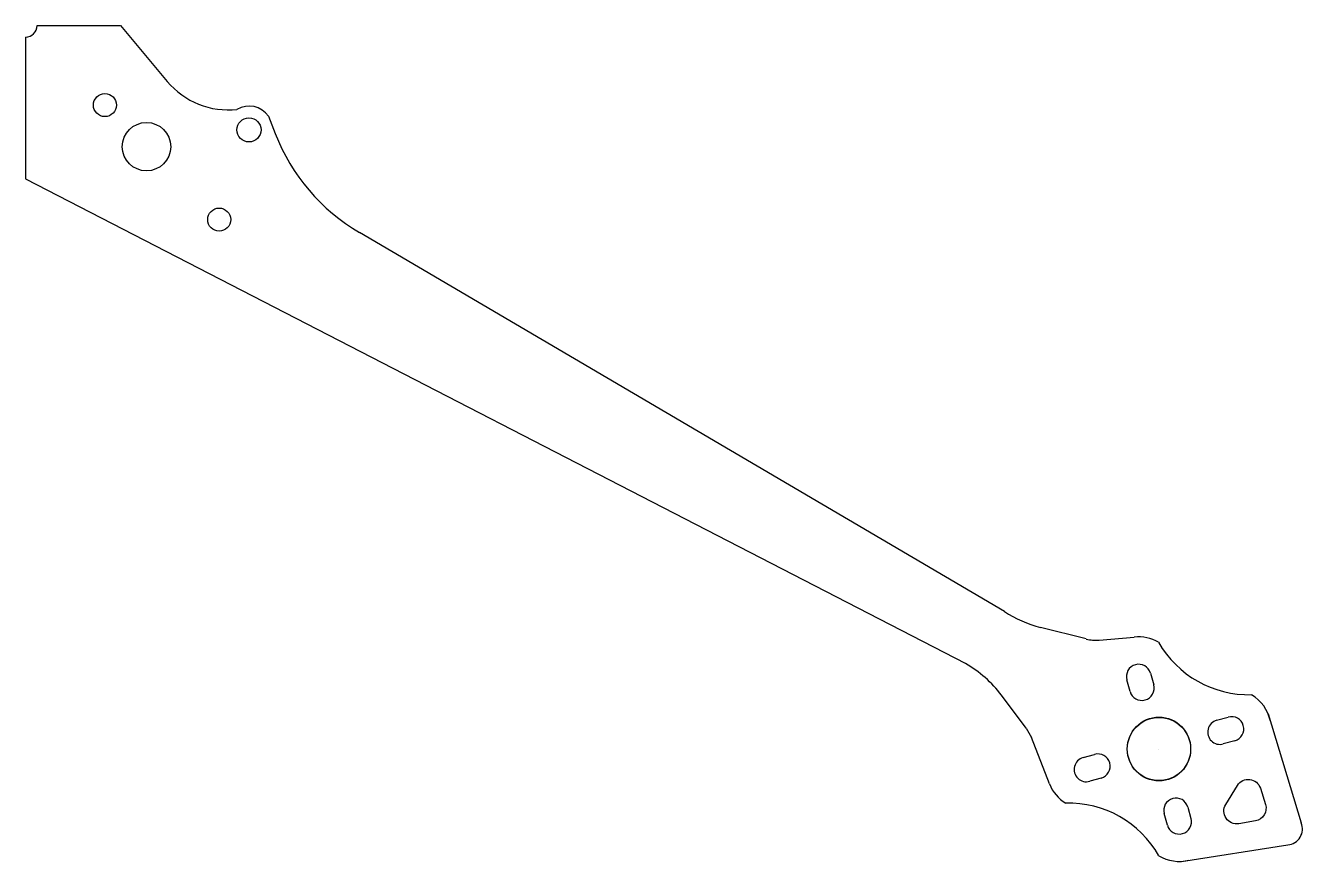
# Model space of a CAD drawing. Header units: millimetres. Extents: x 0 to 161, y -105 to 0.
import ezdxf

# ---------------------------------------------------------------- set-up
doc = ezdxf.new("R2010")
doc.units = ezdxf.units.MM
doc.layers.get('0').update_dxf_attribs({"linetype": 'CONTINUOUS'})

msp = doc.modelspace()

# ---------------------------------------------------------------- linework, layer by layer
for p, q in [((1.45, 0), (12, 0)), ((12, 0), (17.88, -7.04)), ((0, -1.45), (0, -19.31)), ((30.65, -11.44), (31.5, -13.62)), ((0, -19.31), (118.61, -80.44)), ((123.5, -73.86), (42.14, -26.1)), ((133.81, -77.33), (128.04, -75.86)), ((135.46, -77.47), (139.87, -77.1)), ((141.92, -81.65), (142.33, -83.1)), ((139.34, -83.93), (138.94, -82.49)), ((126.24, -88.56), (123.13, -84.43)), ((156.75, -86.75), (160.94, -100.52)), ((126.24, -88.56), (126.9, -89.76)), ((150.27, -87.58), (151.72, -87.17)), ((129.18, -95.59), (126.9, -89.76)), ((152.55, -90.16), (151.11, -90.56)), ((142.99, -91.22), (142.99, -91.22)), ((133.42, -92.28), (134.86, -91.88)), ((135.7, -94.87), (134.25, -95.27)), ((144.05, -100.79), (143.64, -99.34)), ((146.63, -98.51), (147.03, -99.95)), ((145.84, -105.36), (159.26, -103.28))]:
    msp.add_line(p, q)
msp.add_lwpolyline([(153.05, -100.61, -0.643222), (151.42, -98.19), (152.89, -95.79, -0.643222), (155.78, -96.14), (156.43, -98.19, -0.455726), (155.17, -100.25)], format="xyb", close=True)
for centre, radius in [((10.01, -10.03), 1.45), ((15.26, -15.27), 3.05), ((28.19, -13.15), 1.52), ((24.43, -24.46), 1.45), ((142.99, -91.18), 4), ((142.99, -91.22), 4)]:
    msp.add_circle(centre, radius)
for centre, radius, start, end in [((0, 0), 1.45, -90, 0), ((25.56, -0.63), 10, 219.8843, 276.406), ((28.19, -13.15), 3, 34.8649, 120.4154), ((54.8, -4.54), 25, 201.2959, 239.5893), ((131.75, -61.33), 15, 236.6308, 255.6861), ((140.43, -82.07), 5, 59.9421, 96.409), ((135.04, -72.49), 5, 255.6861, 274.7899), ((154.38, -71.15), 13.21, 209.9545, 271.2418), ((111.14, -93.45), 15, 36.9843, 60.1659), ((140.43, -82.07), 1.55, 15.6, 195.6), ((140.83, -83.52), 1.55, -164.4, 15.6), ((152.14, -88.67), 5, 11.2771, 59.596), ((150.69, -89.07), 1.55, 105.6, 285.6), ((152.14, -88.67), 1.55, -74.4, 105.6), ((135.28, -93.37), 1.55, -74.4, 105.6), ((133.84, -93.78), 1.55, 105.6, 285.6), ((133.84, -93.78), 5, 201.2832, 238.5728), ((131.63, -111.04), 13.01, 29.4212, 91.7705), ((145.14, -98.93), 1.55, 15.6, 195.6), ((145.54, -100.37), 1.55, -164.4, 15.6), ((159.09, -101.29), 2, -85.1573, 22.5453), ((145.54, -100.37), 5, 238.9164, 284.1957)]:
    msp.add_arc(centre, radius, start, end)

doc.saveas('drawing.dxf')
